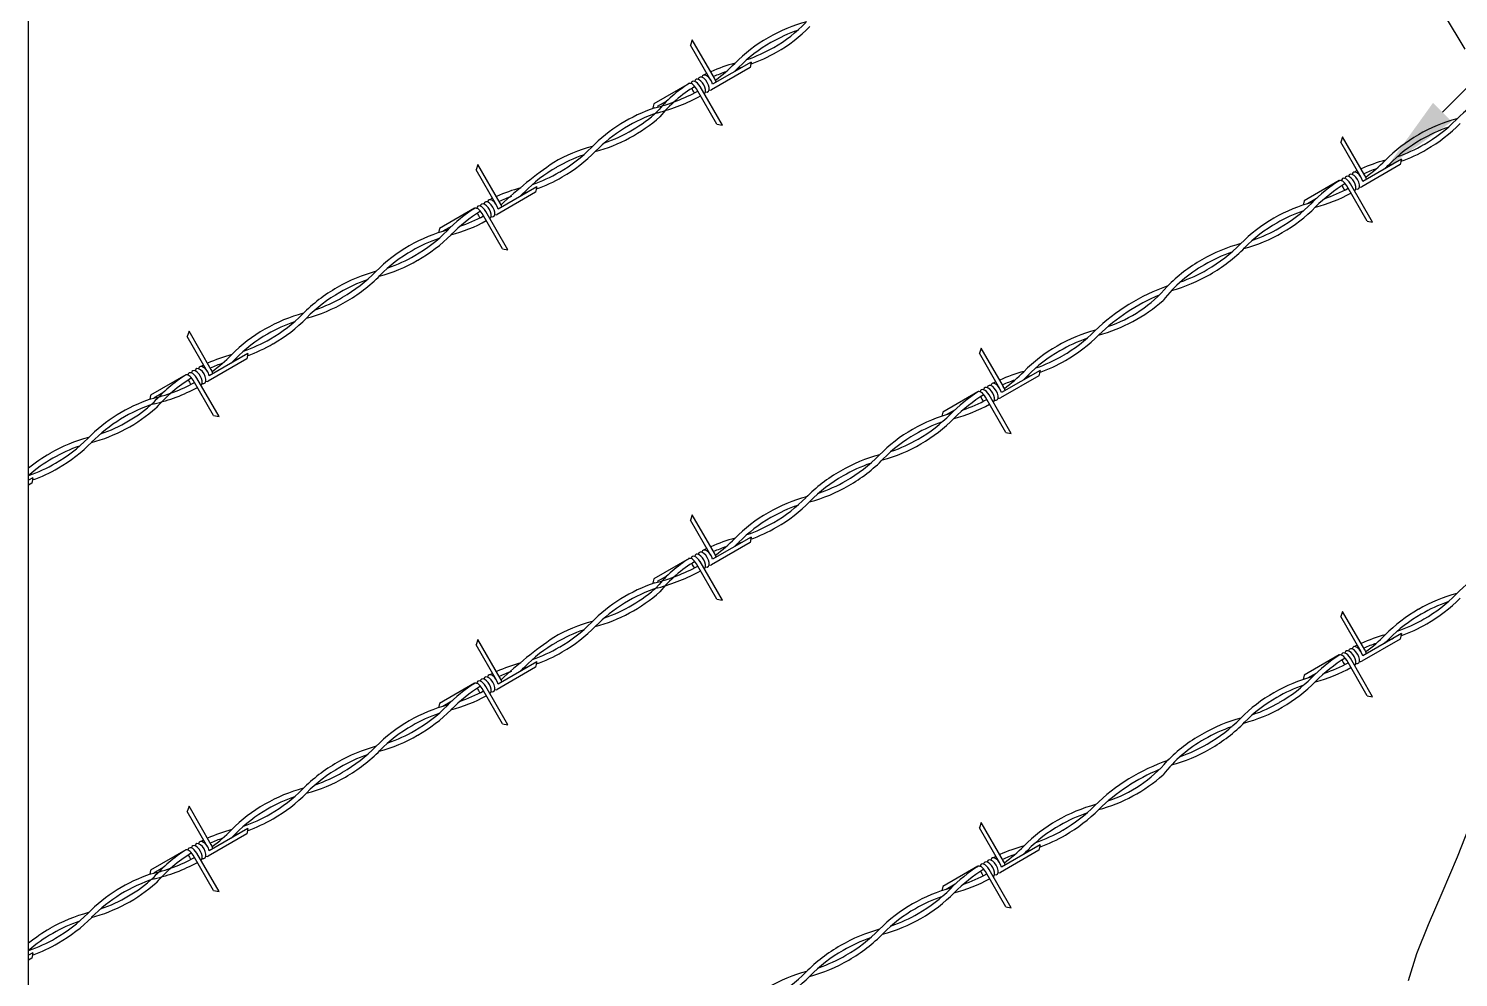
# Model space of a CAD drawing. Header units: millimetres. Extents: x -6623.4 to -6596.1, y -4703.2 to -4682.1.
# Drawn here: x -6602.831 to -6599.232, y -4688.973 to -4686.583 of the extents above; entities that cross this region are included whole.
import ezdxf

# ---------------------------------------------------------------- set-up
doc = ezdxf.new("R2010")
doc.units = ezdxf.units.MM
doc.header["$LTSCALE"] = 10
doc.layers.add('Termotécnica', color=7, linetype='Continuous')

msp = doc.modelspace()

# ---------------------------------------------------------------- linework, layer by layer
at = {"layer": 'Termotécnica', "color": 3}
msp.add_line((-6602.8315, -4692.7426), (-6602.8315, -4684.5913), dxfattribs=at)
at = {"layer": 'Termotécnica', "color": 2}
msp.add_line((-6598.5001, -4686.0217), (-6599.2722, -4686.7937), dxfattribs=at)
at = {"layer": 'Termotécnica', "color": 1}
for p, q in [((-6601.1605, -4686.6113), (-6601.165, -4686.6244)), ((-6601.1045, -4686.7083), (-6601.1605, -4686.6113)), ((-6601.1136, -4686.7135), (-6601.165, -4686.6244)), ((-6601.0152, -4686.681), (-6601.1122, -4686.737)), ((-6601.0125, -4686.6673), (-6601.1095, -4686.7233)), ((-6601.0125, -4686.6673), (-6601.0152, -4686.681)), ((-6601.1688, -4686.7212), (-6601.2574, -4686.7723)), ((-6601.0985, -4686.8236), (-6601.1499, -4686.7345)), ((-6601.0849, -4686.8263), (-6601.1408, -4686.7293)), ((-6601.2574, -4686.7723), (-6601.2595, -4686.7828)), ((-6601.2263, -4686.7665), (-6601.2489, -4686.7795)), ((-6601.0985, -4686.8236), (-6601.0849, -4686.8263)), ((-6599.5233, -4686.8558), (-6599.5279, -4686.869)), ((-6599.4764, -4686.9581), (-6599.5279, -4686.869)), ((-6599.4673, -4686.9528), (-6599.5233, -4686.8558)), ((-6601.7002, -4686.9255), (-6601.7047, -4686.9386)), ((-6601.6533, -4687.0277), (-6601.7047, -4686.9386)), ((-6601.6442, -4687.0225), (-6601.7002, -4686.9255)), ((-6599.378, -4686.9255), (-6599.475, -4686.9815)), ((-6599.3754, -4686.9119), (-6599.4724, -4686.9679)), ((-6599.3754, -4686.9119), (-6599.378, -4686.9255)), ((-6599.5316, -4686.9657), (-6599.6203, -4687.0169)), ((-6599.4613, -4687.0682), (-6599.5128, -4686.9791)), ((-6599.4477, -4687.0708), (-6599.5037, -4686.9738)), ((-6601.5549, -4686.9952), (-6601.6519, -4687.0512)), ((-6601.5522, -4686.9815), (-6601.6492, -4687.0375)), ((-6601.5522, -4686.9815), (-6601.5549, -4686.9952)), ((-6599.5891, -4687.011), (-6599.6117, -4687.0241)), ((-6601.7085, -4687.0354), (-6601.7971, -4687.0865)), ((-6601.6382, -4687.1378), (-6601.6896, -4687.0487)), ((-6601.6246, -4687.1405), (-6601.6805, -4687.0435)), ((-6599.6203, -4687.0169), (-6599.6223, -4687.0274)), ((-6601.7971, -4687.0865), (-6601.7992, -4687.0971)), ((-6601.766, -4687.0807), (-6601.7886, -4687.0937)), ((-6599.4613, -4687.0682), (-6599.4477, -4687.0708)), ((-6601.6382, -4687.1378), (-6601.6246, -4687.1405)), ((-6602.4276, -4687.3455), (-6602.4321, -4687.3586)), ((-6602.3807, -4687.4477), (-6602.4321, -4687.3586)), ((-6602.3716, -4687.4425), (-6602.4276, -4687.3455)), ((-6602.2797, -4687.4015), (-6602.3767, -4687.4575)), ((-6602.2797, -4687.4015), (-6602.2823, -4687.4152)), ((-6600.4331, -4687.3879), (-6600.4376, -4687.401)), ((-6600.3861, -4687.4901), (-6600.4376, -4687.401)), ((-6600.3771, -4687.4848), (-6600.4331, -4687.3879)), ((-6602.2823, -4687.4152), (-6602.3793, -4687.4712)), ((-6600.2851, -4687.4439), (-6600.3821, -4687.4999)), ((-6600.2851, -4687.4439), (-6600.2878, -4687.4575)), ((-6602.4359, -4687.4553), (-6602.5246, -4687.5065)), ((-6602.3656, -4687.5578), (-6602.4171, -4687.4687)), ((-6602.352, -4687.5605), (-6602.408, -4687.4635)), ((-6600.2878, -4687.4575), (-6600.3847, -4687.5135)), ((-6602.5246, -4687.5065), (-6602.5266, -4687.517)), ((-6602.4934, -4687.5007), (-6602.516, -4687.5137)), ((-6600.4414, -4687.4977), (-6600.53, -4687.5489)), ((-6600.3711, -4687.6002), (-6600.4225, -4687.5111)), ((-6600.3574, -4687.6028), (-6600.4134, -4687.5058)), ((-6600.53, -4687.5489), (-6600.532, -4687.5594)), ((-6600.4989, -4687.543), (-6600.5215, -4687.5561)), ((-6602.3656, -4687.5578), (-6602.352, -4687.5605)), ((-6600.3711, -4687.6002), (-6600.3574, -4687.6028)), ((-6602.8206, -4687.7146), (-6602.8315, -4687.7209)), ((-6602.8232, -4687.7282), (-6602.8315, -4687.733)), ((-6602.8206, -4687.7146), (-6602.8232, -4687.7282)), ((-6601.1605, -4687.8078), (-6601.165, -4687.821)), ((-6601.1045, -4687.9048), (-6601.1605, -4687.8078)), ((-6601.1136, -4687.9101), (-6601.165, -4687.821)), ((-6601.0152, -4687.8775), (-6601.1122, -4687.9335)), ((-6601.0125, -4687.8639), (-6601.1095, -4687.9199)), ((-6601.0125, -4687.8639), (-6601.0152, -4687.8775)), ((-6601.1688, -4687.9177), (-6601.2574, -4687.9689)), ((-6601.0985, -4688.0202), (-6601.1499, -4687.9311)), ((-6601.0849, -4688.0228), (-6601.1408, -4687.9258)), ((-6601.2574, -4687.9689), (-6601.2595, -4687.9794)), ((-6601.2263, -4687.963), (-6601.2489, -4687.9761)), ((-6601.0985, -4688.0202), (-6601.0849, -4688.0228)), ((-6599.5233, -4688.0511), (-6599.5279, -4688.0642)), ((-6599.4673, -4688.1481), (-6599.5233, -4688.0511)), ((-6599.4764, -4688.1533), (-6599.5279, -4688.0642)), ((-6601.7002, -4688.122), (-6601.7047, -4688.1352)), ((-6601.6442, -4688.219), (-6601.7002, -4688.122)), ((-6599.378, -4688.1208), (-6599.475, -4688.1767)), ((-6599.3754, -4688.1071), (-6599.4724, -4688.1631)), ((-6599.3754, -4688.1071), (-6599.378, -4688.1208)), ((-6601.6533, -4688.2243), (-6601.7047, -4688.1352)), ((-6599.5316, -4688.1609), (-6599.6203, -4688.2121)), ((-6601.5549, -4688.1917), (-6601.6519, -4688.2477)), ((-6601.5522, -4688.1781), (-6601.6492, -4688.2341)), ((-6601.5522, -4688.1781), (-6601.5549, -4688.1917)), ((-6599.4613, -4688.2634), (-6599.5128, -4688.1743)), ((-6599.4477, -4688.266), (-6599.5037, -4688.1691)), ((-6601.7085, -4688.2319), (-6601.7971, -4688.2831)), ((-6601.6246, -4688.337), (-6601.6805, -4688.24)), ((-6599.6203, -4688.2121), (-6599.6223, -4688.2226)), ((-6599.5891, -4688.2063), (-6599.6117, -4688.2193)), ((-6601.6382, -4688.3344), (-6601.6896, -4688.2453)), ((-6599.4613, -4688.2634), (-6599.4477, -4688.266)), ((-6601.7971, -4688.2831), (-6601.7992, -4688.2936)), ((-6601.766, -4688.2772), (-6601.7886, -4688.2903)), ((-6601.6382, -4688.3344), (-6601.6246, -4688.337)), ((-6602.4276, -4688.542), (-6602.4321, -4688.5552)), ((-6602.3807, -4688.6443), (-6602.4321, -4688.5552)), ((-6602.3716, -4688.639), (-6602.4276, -4688.542)), ((-6602.2797, -4688.5981), (-6602.3767, -4688.6541)), ((-6602.2797, -4688.5981), (-6602.2823, -4688.6117)), ((-6600.4331, -4688.5831), (-6600.4376, -4688.5962)), ((-6600.3861, -4688.6853), (-6600.4376, -4688.5962)), ((-6600.3771, -4688.6801), (-6600.4331, -4688.5831)), ((-6602.2823, -4688.6117), (-6602.3793, -4688.6677)), ((-6602.4359, -4688.6519), (-6602.5246, -4688.7031)), ((-6602.3656, -4688.7544), (-6602.4171, -4688.6653)), ((-6602.352, -4688.757), (-6602.408, -4688.66)), ((-6600.2878, -4688.6528), (-6600.3847, -4688.7088)), ((-6600.2851, -4688.6391), (-6600.3821, -4688.6951)), ((-6600.2851, -4688.6391), (-6600.2878, -4688.6528)), ((-6602.5246, -4688.7031), (-6602.5266, -4688.7136)), ((-6602.4934, -4688.6972), (-6602.516, -4688.7103)), ((-6600.4414, -4688.693), (-6600.53, -4688.7441)), ((-6600.3711, -4688.7954), (-6600.4225, -4688.7063)), ((-6600.3574, -4688.7981), (-6600.4134, -4688.7011)), ((-6600.4989, -4688.7383), (-6600.5215, -4688.7513)), ((-6602.3656, -4688.7544), (-6602.352, -4688.757)), ((-6600.53, -4688.7441), (-6600.532, -4688.7547)), ((-6600.3711, -4688.7954), (-6600.3574, -4688.7981)), ((-6602.8206, -4688.9111), (-6602.8315, -4688.9174)), ((-6602.8206, -4688.9111), (-6602.8232, -4688.9248)), ((-6602.8232, -4688.9248), (-6602.8315, -4688.9295))]:
    msp.add_line(p, q, dxfattribs=at)
for points in [[(-6599.2203, -4685.2656), (-6599.2498, -4685.3421), (-6599.2858, -4685.4168), (-6599.3261, -4685.489), (-6599.3689, -4685.5587), (-6599.4121, -4685.626), (-6599.4538, -4685.691), (-6599.4919, -4685.7538), (-6599.5247, -4685.8145), (-6599.5499, -4685.8732), (-6599.5658, -4685.9301), (-6599.5708, -4685.9854), (-6599.5653, -4686.0398), (-6599.5505, -4686.0942), (-6599.5273, -4686.1495), (-6599.4966, -4686.2065), (-6599.4595, -4686.2661), (-6599.4169, -4686.3293), (-6599.3698, -4686.3968), (-6599.3193, -4686.4696), (-6599.2673, -4686.5486), (-6599.2154, -4686.6349)], [(-6599.1946, -4688.5678), (-6599.2346, -4688.6705), (-6599.2731, -4688.7608), (-6599.3079, -4688.841), (-6599.3371, -4688.9138), (-6599.3585, -4688.9817)]]:
    msp.add_lwpolyline(points, dxfattribs=at)
at = {"layer": 'Termotécnica', "color": 2}
for centre, radius, start, end in [((-6600.7741, -4686.9414), 0.3881, 104.7043, 120.249), ((-6601.1411, -4686.3056), 0.3741, 299.751, 315.4383), ((-6601.1411, -4686.3056), 0.3881, 299.751, 315.4383), ((-6600.777, -4686.943), 0.3881, 119.751, 135.4383), ((-6600.777, -4686.943), 0.3741, 119.751, 135.4383), ((-6600.7741, -4686.9414), 0.3741, 108.8959, 120.249), ((-6601.1441, -4686.3072), 0.3741, 288.8959, 300.249), ((-6601.1441, -4686.3072), 0.3881, 289.6431, 300.249), ((-6600.9489, -4687.0585), 0.4021, 104.9745, 114.2364), ((-6600.9489, -4687.0585), 0.3881, 109.0986, 114.0278), ((-6601.33, -4686.3984), 0.3881, 305.9421, 315.4383), ((-6601.33, -4686.3984), 0.4021, 313.1226, 315.4383), ((-6601.1441, -4686.3072), 0.3881, 284.7043, 286.6418), ((-6601.0007, -4686.9921), 0.3185, 121.6112, 141.1167), ((-6600.9489, -4687.0585), 0.4021, 120.2403, 120.249), ((-6600.9489, -4687.0585), 0.4021, 115.7384, 116.8914), ((-6601.3777, -4686.3095), 0.4891, 284.5333, 298.2169), ((-6601.3807, -4686.2991), 0.5136, 285.0845, 298.0049), ((-6600.9829, -4687.0157), 0.3339, 120.8153, 140.9321), ((-6598.951, -4687.0947), 0.4021, 120.7876, 135.4383), ((-6601.1278, -4687.1644), 0.4021, 108.4369, 135.4383), ((-6601.1278, -4687.1644), 0.3881, 107.8842, 135.4383), ((-6601.5089, -4686.5043), 0.3881, 289.0986, 312.116), ((-6601.5089, -4686.5043), 0.4021, 284.9745, 311.5616), ((-6599.1369, -4687.1859), 0.3881, 104.7043, 120.249), ((-6599.1369, -4687.1859), 0.3741, 108.8959, 120.249), ((-6599.504, -4686.5501), 0.3741, 299.751, 315.4383), ((-6599.504, -4686.5501), 0.3881, 299.751, 315.4383), ((-6599.1398, -4687.1876), 0.3881, 119.751, 135.4383), ((-6599.1398, -4687.1876), 0.3741, 119.751, 135.4383), ((-6601.3138, -4687.2556), 0.3881, 104.7043, 120.249), ((-6601.3138, -4687.2556), 0.3741, 108.8959, 120.249), ((-6601.6808, -4686.6198), 0.3741, 299.751, 315.4383), ((-6601.6808, -4686.6198), 0.3881, 299.751, 315.4383), ((-6599.5069, -4686.5518), 0.3741, 288.8959, 300.249), ((-6599.5069, -4686.5518), 0.3881, 289.6431, 300.249), ((-6600.8707, -4687.8515), 1.1291, 124.4429, 133.0836), ((-6601.3167, -4687.2573), 0.3741, 119.751, 135.4383), ((-6599.3117, -4687.303), 0.4021, 115.7384, 116.8914), ((-6599.3117, -4687.303), 0.4021, 104.9745, 114.2364), ((-6599.3117, -4687.303), 0.3881, 109.0986, 114.0278), ((-6599.6928, -4686.643), 0.3881, 305.9421, 315.4383), ((-6599.6928, -4686.643), 0.4021, 313.1226, 315.4383), ((-6599.5069, -4686.5518), 0.3881, 284.7043, 286.6418), ((-6601.6838, -4686.6215), 0.3741, 288.8959, 300.249), ((-6601.6838, -4686.6215), 0.3881, 289.6431, 300.249), ((-6599.3147, -4687.3047), 0.4021, 122.4639, 135.4383), ((-6599.3147, -4687.3047), 0.3881, 121.3857, 135.4383), ((-6599.3117, -4687.303), 0.4021, 120.2403, 120.249), ((-6601.4886, -4687.3727), 0.4021, 115.7384, 116.8914), ((-6601.4886, -4687.3727), 0.4021, 104.9745, 114.2364), ((-6601.4886, -4687.3727), 0.3881, 109.0986, 114.0278), ((-6601.8697, -4686.7126), 0.4021, 313.1226, 315.4383), ((-6601.6838, -4686.6215), 0.3881, 284.7043, 286.6418), ((-6599.6957, -4686.6447), 0.4021, 284.9745, 298.7537), ((-6599.6957, -4686.6447), 0.3881, 289.0986, 298.7136), ((-6601.4915, -4687.3744), 0.4021, 122.4639, 135.4383), ((-6601.4915, -4687.3744), 0.3881, 121.3857, 135.4383), ((-6601.4886, -4687.3727), 0.4021, 120.2403, 120.249), ((-6599.5006, -4687.3959), 0.3881, 104.7043, 120.249), ((-6599.5006, -4687.3959), 0.3741, 108.8959, 120.249), ((-6599.8677, -4686.7601), 0.3741, 299.751, 315.4383), ((-6599.8677, -4686.7601), 0.3881, 299.751, 315.4383), ((-6601.8726, -4686.7143), 0.4021, 284.9745, 298.7537), ((-6601.8726, -4686.7143), 0.3881, 289.0986, 298.7136), ((-6599.5035, -4687.3976), 0.3881, 119.751, 135.4383), ((-6599.5035, -4687.3976), 0.3741, 119.751, 135.4383), ((-6599.8706, -4686.7618), 0.3741, 288.8959, 300.249), ((-6601.6775, -4687.4656), 0.3881, 104.7043, 120.249), ((-6601.6775, -4687.4656), 0.3741, 108.8959, 120.249), ((-6602.0445, -4686.8298), 0.3741, 299.751, 315.4383), ((-6602.0445, -4686.8298), 0.3881, 299.751, 315.4383), ((-6599.8706, -4686.7618), 0.3881, 284.7043, 300.249), ((-6601.6804, -4687.4673), 0.3881, 119.751, 135.4383), ((-6601.6804, -4687.4673), 0.3741, 119.751, 135.4383), ((-6602.0475, -4686.8315), 0.3741, 288.8959, 300.249), ((-6599.6755, -4687.513), 0.4021, 104.9745, 120.249), ((-6599.6755, -4687.513), 0.3881, 109.0986, 120.249), ((-6600.0565, -4686.853), 0.3881, 299.751, 315.4383), ((-6600.0565, -4686.853), 0.4021, 299.751, 315.4383), ((-6601.8523, -4687.5827), 0.4021, 104.9745, 120.249), ((-6602.2334, -4686.9226), 0.3881, 299.751, 315.4383), ((-6602.0475, -4686.8315), 0.3881, 284.7043, 300.249), ((-6599.7032, -4687.4775), 0.3434, 119.2403, 142.3254), ((-6599.6784, -4687.5147), 0.4021, 119.751, 135.4383), ((-6600.0595, -4686.8547), 0.3881, 289.2073, 300.249), ((-6601.8523, -4687.5827), 0.3881, 109.0986, 120.249), ((-6602.2334, -4686.9226), 0.4021, 299.751, 315.4383), ((-6599.7965, -4687.7069), 0.5042, 109.3329, 134.0665), ((-6600.0595, -4686.8547), 0.4021, 285.2365, 300.249), ((-6601.8552, -4687.5844), 0.4021, 119.751, 135.4383), ((-6601.8552, -4687.5844), 0.3881, 119.751, 135.4383), ((-6602.2363, -4686.9243), 0.3881, 289.0986, 300.249), ((-6600.2418, -4686.9667), 0.4021, 284.9745, 311.5616), ((-6599.7946, -4687.7097), 0.4935, 112.703, 133.9618), ((-6600.2179, -4687.0182), 0.3317, 288.1155, 319.7319), ((-6602.0412, -4687.6756), 0.3881, 104.7043, 120.249), ((-6602.4083, -4687.0398), 0.3741, 299.751, 315.4383), ((-6602.2363, -4686.9243), 0.4021, 284.9745, 300.249), ((-6602.0412, -4687.6756), 0.3741, 108.8959, 120.249), ((-6602.4083, -4687.0398), 0.3881, 299.751, 315.4383), ((-6602.0441, -4687.6772), 0.3881, 119.751, 135.4383), ((-6602.0441, -4687.6772), 0.3741, 119.751, 135.4383), ((-6602.4112, -4687.0414), 0.3741, 288.8959, 300.249), ((-6600.0466, -4687.7179), 0.3881, 104.7043, 120.249), ((-6600.0466, -4687.7179), 0.3741, 108.8959, 120.249), ((-6600.4137, -4687.0821), 0.3741, 299.751, 315.4383), ((-6600.4137, -4687.0821), 0.3881, 299.751, 315.4383), ((-6602.216, -4687.7927), 0.4021, 104.9745, 114.2364), ((-6602.5971, -4687.1326), 0.3881, 305.9421, 315.4383), ((-6602.4112, -4687.0414), 0.3881, 289.6431, 300.249), ((-6600.0496, -4687.7196), 0.3881, 119.751, 135.4383), ((-6600.0496, -4687.7196), 0.3741, 119.751, 135.4383), ((-6600.4166, -4687.0838), 0.3741, 288.8959, 300.249), ((-6602.216, -4687.7927), 0.4021, 120.2403, 120.249), ((-6602.216, -4687.7927), 0.4021, 115.7384, 116.8914), ((-6602.216, -4687.7927), 0.3881, 109.0986, 114.0278), ((-6602.5971, -4687.1326), 0.4021, 313.1226, 315.4383), ((-6602.4112, -4687.0414), 0.3881, 284.7043, 286.6418), ((-6600.2215, -4687.8351), 0.4021, 104.9745, 114.2364), ((-6600.6026, -4687.175), 0.3881, 305.9421, 315.4383), ((-6600.4166, -4687.0838), 0.3881, 289.6431, 300.249), ((-6602.6182, -4687.0976), 0.429, 282.7735, 298.4841), ((-6602.2328, -4687.7751), 0.3784, 122.2606, 138.6815), ((-6602.2192, -4687.7941), 0.3877, 121.3823, 138.7147), ((-6600.2215, -4687.8351), 0.4021, 115.7384, 116.8914), ((-6600.2215, -4687.8351), 0.3881, 109.0986, 114.0278), ((-6600.6026, -4687.175), 0.4021, 313.1226, 315.4383), ((-6600.4166, -4687.0838), 0.3881, 284.7043, 286.6418), ((-6602.3962, -4687.8974), 0.4021, 108.4369, 135.4383), ((-6602.6134, -4687.1061), 0.4333, 283.0769, 298.5056), ((-6600.2244, -4687.8367), 0.4021, 122.4639, 135.4383), ((-6600.2244, -4687.8367), 0.3881, 121.3857, 135.4383), ((-6600.6055, -4687.1767), 0.3881, 289.0986, 298.7136), ((-6600.2215, -4687.8351), 0.4021, 120.2403, 120.249), ((-6602.7773, -4687.2374), 0.4021, 284.9745, 311.5616), ((-6602.3962, -4687.8974), 0.3881, 107.8842, 135.4383), ((-6602.7773, -4687.2374), 0.3881, 289.0986, 312.116), ((-6602.772, -4687.2497), 0.3881, 315.2957, 315.4383), ((-6600.4103, -4687.9279), 0.3881, 104.7043, 120.249), ((-6600.7774, -4687.2921), 0.3741, 299.751, 315.4383), ((-6600.6055, -4687.1767), 0.4021, 284.9745, 298.7537), ((-6600.4103, -4687.9279), 0.3741, 108.8959, 120.249), ((-6600.7774, -4687.2921), 0.3881, 299.751, 315.4383), ((-6602.5821, -4687.9886), 0.3881, 104.7043, 120.249), ((-6602.9492, -4687.3528), 0.3741, 299.751, 315.4383), ((-6602.9492, -4687.3528), 0.3881, 299.751, 315.4383), ((-6600.4133, -4687.9296), 0.3881, 119.751, 135.4383), ((-6600.4133, -4687.9296), 0.3741, 119.751, 135.4383), ((-6600.7803, -4687.2938), 0.3741, 288.8959, 300.249), ((-6602.585, -4687.9903), 0.3881, 119.751, 129.4245), ((-6602.5821, -4687.9886), 0.3741, 108.8959, 120.249), ((-6600.5852, -4688.045), 0.4021, 104.9745, 120.249), ((-6600.9663, -4687.385), 0.3881, 299.751, 315.4383), ((-6600.7803, -4687.2938), 0.3881, 284.7043, 300.249), ((-6602.585, -4687.9903), 0.3741, 119.751, 131.2104), ((-6602.9521, -4687.3545), 0.3741, 288.8959, 300.249), ((-6602.9521, -4687.3545), 0.3881, 289.6431, 300.249), ((-6600.5881, -4688.0467), 0.4021, 119.751, 135.4383), ((-6600.5852, -4688.045), 0.3881, 109.0986, 120.249), ((-6600.9663, -4687.385), 0.4021, 299.751, 315.4383), ((-6600.9692, -4687.3867), 0.4021, 284.9745, 300.249), ((-6600.5881, -4688.0467), 0.3881, 119.751, 135.4383), ((-6600.9692, -4687.3867), 0.3881, 289.0986, 300.249), ((-6600.7741, -4688.1379), 0.3881, 104.7043, 120.249), ((-6601.1411, -4687.5021), 0.3741, 299.751, 315.4383), ((-6600.777, -4688.1396), 0.3881, 119.751, 135.4383), ((-6600.7741, -4688.1379), 0.3741, 108.8959, 120.249), ((-6601.1411, -4687.5021), 0.3881, 299.751, 315.4383), ((-6600.777, -4688.1396), 0.3741, 119.751, 135.4383), ((-6601.1441, -4687.5038), 0.3741, 288.8959, 300.249), ((-6601.1441, -4687.5038), 0.3881, 289.6431, 300.249), ((-6600.9489, -4688.255), 0.4021, 104.9745, 114.2364), ((-6601.33, -4687.595), 0.3881, 305.9421, 315.4383), ((-6601.33, -4687.595), 0.4021, 313.1226, 315.4383), ((-6601.1441, -4687.5038), 0.3881, 284.7043, 286.6418), ((-6600.9489, -4688.255), 0.4021, 120.2403, 120.249), ((-6600.9489, -4688.255), 0.4021, 115.7384, 116.8914), ((-6600.9489, -4688.255), 0.3881, 109.0986, 114.0278), ((-6598.951, -4688.29), 0.4021, 108.4369, 135.4383), ((-6601.3777, -4687.506), 0.4891, 284.5333, 298.2169), ((-6601.0007, -4688.1887), 0.3185, 121.6112, 141.1167), ((-6601.3807, -4687.4957), 0.5136, 285.0845, 298.0049), ((-6600.9829, -4688.2122), 0.3339, 120.8153, 140.9321), ((-6601.1278, -4688.3609), 0.4021, 108.4369, 135.4383), ((-6601.5089, -4687.7009), 0.4021, 284.9745, 311.5616), ((-6601.1278, -4688.3609), 0.3881, 107.8842, 135.4383), ((-6601.5089, -4687.7009), 0.3881, 289.0986, 312.116), ((-6599.1369, -4688.3812), 0.3881, 104.7043, 120.249), ((-6599.504, -4687.7454), 0.3741, 299.751, 315.4383), ((-6599.504, -4687.7454), 0.3881, 299.751, 315.4383), ((-6599.1398, -4688.3828), 0.3881, 119.751, 135.4383), ((-6599.1398, -4688.3828), 0.3741, 119.751, 135.4383), ((-6599.1369, -4688.3812), 0.3741, 108.8959, 120.249), ((-6601.3138, -4688.4521), 0.3881, 104.7043, 120.249), ((-6601.6808, -4687.8163), 0.3741, 299.751, 315.4383), ((-6601.6808, -4687.8163), 0.3881, 299.751, 315.4383), ((-6599.5069, -4687.747), 0.3741, 288.8959, 300.249), ((-6599.5069, -4687.747), 0.3881, 289.6431, 300.249), ((-6600.8707, -4689.048), 1.1291, 124.4429, 133.0836), ((-6601.3167, -4688.4538), 0.3741, 119.751, 135.4383), ((-6601.3138, -4688.4521), 0.3741, 108.8959, 120.249), ((-6599.3117, -4688.4983), 0.4021, 104.9745, 114.2364), ((-6599.3117, -4688.4983), 0.3881, 109.0986, 114.0278), ((-6599.6928, -4687.8382), 0.3881, 305.9421, 315.4383), ((-6599.6928, -4687.8382), 0.4021, 313.1226, 315.4383), ((-6599.5069, -4687.747), 0.3881, 284.7043, 286.6418), ((-6601.6838, -4687.818), 0.3741, 288.8959, 300.249), ((-6601.6838, -4687.818), 0.3881, 289.6431, 300.249), ((-6599.3147, -4688.5), 0.4021, 122.4639, 135.4383), ((-6599.3117, -4688.4983), 0.4021, 120.2403, 120.249), ((-6599.3117, -4688.4983), 0.4021, 115.7384, 116.8914), ((-6601.4886, -4688.5693), 0.4021, 104.9745, 114.2364), ((-6601.4886, -4688.5693), 0.3881, 109.0986, 114.0278), ((-6601.8697, -4687.9092), 0.4021, 313.1226, 315.4383), ((-6601.6838, -4687.818), 0.3881, 284.7043, 286.6418), ((-6599.6957, -4687.8399), 0.4021, 284.9745, 298.7537), ((-6599.3147, -4688.5), 0.3881, 121.3857, 135.4383), ((-6599.6957, -4687.8399), 0.3881, 289.0986, 298.7136), ((-6601.4915, -4688.5709), 0.4021, 122.4639, 135.4383), ((-6601.4915, -4688.5709), 0.3881, 121.3857, 135.4383), ((-6601.4886, -4688.5693), 0.4021, 120.2403, 120.249), ((-6601.4886, -4688.5693), 0.4021, 115.7384, 116.8914), ((-6599.5006, -4688.5911), 0.3881, 104.7043, 120.249), ((-6599.5006, -4688.5911), 0.3741, 108.8959, 120.249), ((-6599.8677, -4687.9553), 0.3741, 299.751, 315.4383), ((-6599.8677, -4687.9553), 0.3881, 299.751, 315.4383), ((-6601.8726, -4687.9109), 0.4021, 284.9745, 298.7537), ((-6601.8726, -4687.9109), 0.3881, 289.0986, 298.7136), ((-6599.5035, -4688.5928), 0.3881, 119.751, 135.4383), ((-6599.5035, -4688.5928), 0.3741, 119.751, 135.4383), ((-6601.6775, -4688.6621), 0.3881, 104.7043, 120.249), ((-6601.6775, -4688.6621), 0.3741, 108.8959, 120.249), ((-6602.0445, -4688.0263), 0.3741, 299.751, 315.4383), ((-6602.0445, -4688.0263), 0.3881, 299.751, 315.4383), ((-6599.8706, -4687.957), 0.3881, 284.7043, 300.249), ((-6599.8706, -4687.957), 0.3741, 288.8959, 300.249), ((-6601.6804, -4688.6638), 0.3881, 119.751, 135.4383), ((-6601.6804, -4688.6638), 0.3741, 119.751, 135.4383), ((-6599.6755, -4688.7083), 0.4021, 104.9745, 120.249), ((-6599.6755, -4688.7083), 0.3881, 109.0986, 120.249), ((-6600.0565, -4688.0482), 0.3881, 299.751, 315.4383), ((-6600.0565, -4688.0482), 0.4021, 299.751, 315.4383), ((-6602.0475, -4688.028), 0.3881, 284.7043, 300.249), ((-6602.0475, -4688.028), 0.3741, 288.8959, 300.249), ((-6599.7032, -4688.6727), 0.3434, 119.2403, 142.3254), ((-6599.6784, -4688.7099), 0.4021, 119.751, 135.4383), ((-6601.8523, -4688.7792), 0.4021, 104.9745, 120.249), ((-6601.8523, -4688.7792), 0.3881, 109.0986, 120.249), ((-6602.2334, -4688.1192), 0.3881, 299.751, 315.4383), ((-6602.2334, -4688.1192), 0.4021, 299.751, 315.4383), ((-6600.0595, -4688.0499), 0.4021, 285.2365, 300.249), ((-6600.0595, -4688.0499), 0.3881, 289.2073, 300.249), ((-6601.8552, -4688.7809), 0.4021, 119.751, 135.4383), ((-6601.8552, -4688.7809), 0.3881, 119.751, 135.4383), ((-6599.7965, -4688.9021), 0.5042, 109.3329, 134.0665), ((-6599.7946, -4688.9049), 0.4935, 112.703, 133.9618), ((-6600.2179, -4688.2134), 0.3317, 288.1155, 319.7319), ((-6602.2363, -4688.1209), 0.4021, 284.9745, 300.249), ((-6602.2363, -4688.1209), 0.3881, 289.0986, 300.249), ((-6600.2418, -4688.1619), 0.4021, 284.9745, 311.5616), ((-6602.0412, -4688.8721), 0.3881, 104.7043, 120.249), ((-6602.0412, -4688.8721), 0.3741, 108.8959, 120.249), ((-6602.4083, -4688.2363), 0.3741, 299.751, 315.4383), ((-6602.4083, -4688.2363), 0.3881, 299.751, 315.4383), ((-6602.0441, -4688.8738), 0.3881, 119.751, 135.4383), ((-6602.0441, -4688.8738), 0.3741, 119.751, 135.4383), ((-6602.4112, -4688.238), 0.3741, 288.8959, 300.249), ((-6600.0466, -4688.9132), 0.3881, 104.7043, 120.249), ((-6600.0466, -4688.9132), 0.3741, 108.8959, 120.249), ((-6600.4137, -4688.2774), 0.3741, 299.751, 315.4383), ((-6600.4137, -4688.2774), 0.3881, 299.751, 315.4383), ((-6602.4112, -4688.238), 0.3881, 289.6431, 300.249), ((-6600.0496, -4688.9149), 0.3881, 119.751, 135.4383), ((-6600.0496, -4688.9149), 0.3741, 119.751, 135.4383), ((-6602.216, -4688.9892), 0.4021, 115.7384, 116.8914), ((-6602.216, -4688.9892), 0.4021, 104.9745, 114.2364), ((-6602.216, -4688.9892), 0.3881, 109.0986, 114.0278), ((-6602.5971, -4688.3292), 0.3881, 305.9421, 315.4383), ((-6602.5971, -4688.3292), 0.4021, 313.1226, 315.4383), ((-6602.4112, -4688.238), 0.3881, 284.7043, 286.6418), ((-6600.4166, -4688.2791), 0.3741, 288.8959, 300.249), ((-6600.4166, -4688.2791), 0.3881, 289.6431, 300.249), ((-6602.6182, -4688.2941), 0.429, 282.7735, 298.4841), ((-6602.2328, -4688.9716), 0.3784, 122.2606, 138.6815), ((-6602.2192, -4688.9906), 0.3877, 121.3823, 138.7147), ((-6602.216, -4688.9892), 0.4021, 120.2403, 120.249), ((-6600.2215, -4689.0303), 0.4021, 115.7384, 116.8914), ((-6600.2215, -4689.0303), 0.4021, 104.9745, 114.2364), ((-6600.2215, -4689.0303), 0.3881, 109.0986, 114.0278), ((-6600.6026, -4688.3702), 0.3881, 305.9421, 315.4383), ((-6600.6026, -4688.3702), 0.4021, 313.1226, 315.4383), ((-6600.4166, -4688.2791), 0.3881, 284.7043, 286.6418), ((-6602.6134, -4688.3026), 0.4333, 283.0769, 298.5056), ((-6600.2244, -4689.032), 0.4021, 122.4639, 135.4383), ((-6600.2244, -4689.032), 0.3881, 121.3857, 135.4383), ((-6600.2215, -4689.0303), 0.4021, 120.2403, 120.249), ((-6602.3962, -4689.094), 0.4021, 108.4369, 135.4383), ((-6602.7773, -4688.4339), 0.4021, 284.9745, 311.5616), ((-6602.3962, -4689.094), 0.3881, 107.8842, 135.4383), ((-6602.7773, -4688.4339), 0.3881, 289.0986, 312.116), ((-6602.772, -4688.4463), 0.3881, 315.2957, 315.4383), ((-6600.6055, -4688.3719), 0.4021, 284.9745, 298.7537), ((-6600.6055, -4688.3719), 0.3881, 289.0986, 298.7136), ((-6600.4103, -4689.1232), 0.3881, 104.7043, 120.249), ((-6600.4103, -4689.1232), 0.3741, 108.8959, 120.249), ((-6600.7774, -4688.4874), 0.3741, 299.751, 315.4383), ((-6600.7774, -4688.4874), 0.3881, 299.751, 315.4383), ((-6602.5821, -4689.1852), 0.3881, 104.7043, 120.249), ((-6602.9492, -4688.5494), 0.3741, 299.751, 315.4383), ((-6600.4133, -4689.1248), 0.3881, 119.751, 135.4383), ((-6600.4133, -4689.1248), 0.3741, 119.751, 135.4383), ((-6600.7803, -4688.489), 0.3741, 288.8959, 300.249), ((-6602.585, -4689.1869), 0.3881, 119.751, 129.4245), ((-6602.5821, -4689.1852), 0.3741, 108.8959, 120.249), ((-6602.9492, -4688.5494), 0.3881, 299.751, 315.4383), ((-6600.5852, -4689.2403), 0.4021, 104.9745, 120.249), ((-6600.7803, -4688.489), 0.3881, 284.7043, 300.249), ((-6602.585, -4689.1869), 0.3741, 119.751, 131.2104), ((-6602.9521, -4688.5511), 0.3741, 288.8959, 300.249), ((-6602.9521, -4688.5511), 0.3881, 289.6431, 300.249), ((-6600.5852, -4689.2403), 0.3881, 109.0986, 120.249), ((-6600.9663, -4688.5802), 0.3881, 299.751, 315.4383), ((-6600.9663, -4688.5802), 0.4021, 299.751, 315.4383), ((-6600.5881, -4689.242), 0.4021, 119.751, 135.4383), ((-6600.5881, -4689.242), 0.3881, 119.751, 135.4383), ((-6600.9692, -4688.5819), 0.3881, 289.0986, 300.249), ((-6600.7741, -4689.3332), 0.3881, 104.7043, 120.249), ((-6601.1411, -4688.6973), 0.3741, 299.751, 315.4383), ((-6600.9692, -4688.5819), 0.4021, 284.9745, 300.249), ((-6601.1411, -4688.6973), 0.3881, 299.751, 315.4383)]:
    msp.add_arc(centre, radius, start, end, dxfattribs=at)
at = {"layer": 'Termotécnica', "color": 1}
for centre, ratio, start_param, end_param in [((-6601.159, -4686.7398), 0.500279, 4.712376, 6.305766), ((-6601.1499, -4686.7345), 0.500279, 4.712376, 6.806742), ((-6601.1409, -4686.7293), 0.500279, 3.144867, 6.803235), ((-6601.1318, -4686.724), 0.500279, 2.626113, 6.803235), ((-6601.1227, -4686.7188), 0.500279, 4.188772, 6.809856), ((-6601.1136, -4686.7135), 0.499645, 4.191845, 4.749848), ((-6601.1227, -4686.7188), 0.500279, 2.623704, 3.141593), ((-6599.4855, -4686.9633), 0.500279, 4.188772, 6.809856), ((-6599.5219, -4686.9843), 0.500279, 4.712376, 6.305766), ((-6599.5128, -4686.9791), 0.500279, 4.712376, 6.806742), ((-6599.5037, -4686.9738), 0.500279, 3.144867, 6.803235), ((-6599.4946, -4686.9686), 0.500279, 2.626113, 6.803235), ((-6599.4764, -4686.9581), 0.499645, 4.191845, 4.749848), ((-6601.6624, -4687.033), 0.500279, 4.188772, 6.809856), ((-6599.4855, -4686.9633), 0.500279, 2.623704, 3.141593), ((-6601.6987, -4687.054), 0.500279, 4.712376, 6.305766), ((-6601.6896, -4687.0487), 0.500279, 4.712376, 6.806742), ((-6601.6806, -4687.0435), 0.500279, 3.144867, 6.803235), ((-6601.6715, -4687.0382), 0.500279, 2.626113, 6.803235), ((-6601.6624, -4687.033), 0.500279, 2.623704, 3.141593), ((-6601.6533, -4687.0277), 0.499645, 4.191845, 4.749848), ((-6602.408, -4687.4635), 0.500279, 3.144867, 6.803235), ((-6602.3989, -4687.4582), 0.500279, 2.626113, 6.803235), ((-6602.3898, -4687.453), 0.500279, 4.188772, 6.809856), ((-6602.3807, -4687.4477), 0.499645, 4.191845, 4.749848), ((-6602.4262, -4687.474), 0.500279, 4.712376, 6.305766), ((-6602.4171, -4687.4687), 0.500279, 4.712376, 6.806742), ((-6602.3898, -4687.453), 0.500279, 2.623704, 3.141593), ((-6600.4043, -4687.5006), 0.500279, 2.626113, 6.803235), ((-6600.3952, -4687.4953), 0.500279, 4.188772, 6.809856), ((-6600.4316, -4687.5163), 0.500279, 4.712376, 6.305766), ((-6600.4225, -4687.5111), 0.500279, 4.712376, 6.806742), ((-6600.4134, -4687.5058), 0.500279, 3.144867, 6.803235), ((-6600.3952, -4687.4953), 0.500279, 2.623704, 3.141593), ((-6600.3862, -4687.4901), 0.499645, 4.191845, 4.749848), ((-6601.1499, -4687.9311), 0.500279, 4.712376, 6.806742), ((-6601.1409, -4687.9258), 0.500279, 3.144867, 6.803235), ((-6601.1318, -4687.9206), 0.500279, 2.626113, 6.803235), ((-6601.1227, -4687.9153), 0.500279, 4.188772, 6.809856), ((-6601.1136, -4687.9101), 0.499645, 4.191845, 4.749848), ((-6601.159, -4687.9363), 0.500279, 4.712376, 6.305766), ((-6601.1227, -4687.9153), 0.500279, 2.623704, 3.141593), ((-6599.5219, -4688.1796), 0.500279, 4.712376, 6.305766), ((-6599.5128, -4688.1743), 0.500279, 4.712376, 6.806742), ((-6599.5037, -4688.1691), 0.500279, 3.144867, 6.803235), ((-6599.4946, -4688.1638), 0.500279, 2.626113, 6.803235), ((-6599.4855, -4688.1586), 0.500279, 4.188772, 6.809856), ((-6599.4764, -4688.1533), 0.499645, 4.191845, 4.749848), ((-6599.4855, -4688.1586), 0.500279, 2.623704, 3.141593), ((-6601.6987, -4688.2505), 0.500279, 4.712376, 6.305766), ((-6601.6896, -4688.2453), 0.500279, 4.712376, 6.806742), ((-6601.6806, -4688.24), 0.500279, 3.144867, 6.803235), ((-6601.6715, -4688.2348), 0.500279, 2.626113, 6.803235), ((-6601.6624, -4688.2295), 0.500279, 4.188772, 6.809856), ((-6601.6533, -4688.2243), 0.499645, 4.191845, 4.749848), ((-6601.6624, -4688.2295), 0.500279, 2.623704, 3.141593), ((-6602.3989, -4688.6548), 0.500279, 2.626113, 6.803235), ((-6602.3898, -4688.6495), 0.500279, 4.188772, 6.809856), ((-6602.4262, -4688.6705), 0.500279, 4.712376, 6.305766), ((-6602.4171, -4688.6653), 0.500279, 4.712376, 6.806742), ((-6602.408, -4688.66), 0.500279, 3.144867, 6.803235), ((-6602.3898, -4688.6495), 0.500279, 2.623704, 3.141593), ((-6602.3807, -4688.6443), 0.499645, 4.191845, 4.749848), ((-6600.3952, -4688.6906), 0.500279, 4.188772, 6.809856), ((-6600.4316, -4688.7116), 0.500279, 4.712376, 6.305766), ((-6600.4225, -4688.7063), 0.500279, 4.712376, 6.806742), ((-6600.4134, -4688.7011), 0.500279, 3.144867, 6.803235), ((-6600.4043, -4688.6958), 0.500279, 2.626113, 6.803235), ((-6600.3862, -4688.6853), 0.499645, 4.191845, 4.749848), ((-6600.3952, -4688.6906), 0.500279, 2.623704, 3.141593)]:
    msp.add_ellipse(centre, major_axis=(-0.0105, 0.0182), ratio=ratio, start_param=start_param, end_param=end_param, dxfattribs=at)
at = {"layer": 'Termotécnica', "color": 2}
for centre in [(-6601.1499, -4686.7345), (-6599.5128, -4686.9791), (-6601.6896, -4687.0487), (-6602.4171, -4687.4687), (-6600.4225, -4687.5111), (-6601.1499, -4687.9311), (-6599.5128, -4688.1743), (-6601.6896, -4688.2453), (-6602.4171, -4688.6653), (-6600.4225, -4688.7063)]:
    msp.add_ellipse(centre, major_axis=(-0.0105, 0.0182), ratio=0.500279, start_param=1.248185, end_param=1.892895, dxfattribs=at)
msp.add_solid([(-6599.2487, -4686.8174), (-6599.2957, -4686.7701), (-6599.4141, -4686.935)], dxfattribs=at)

doc.saveas('drawing.dxf')
